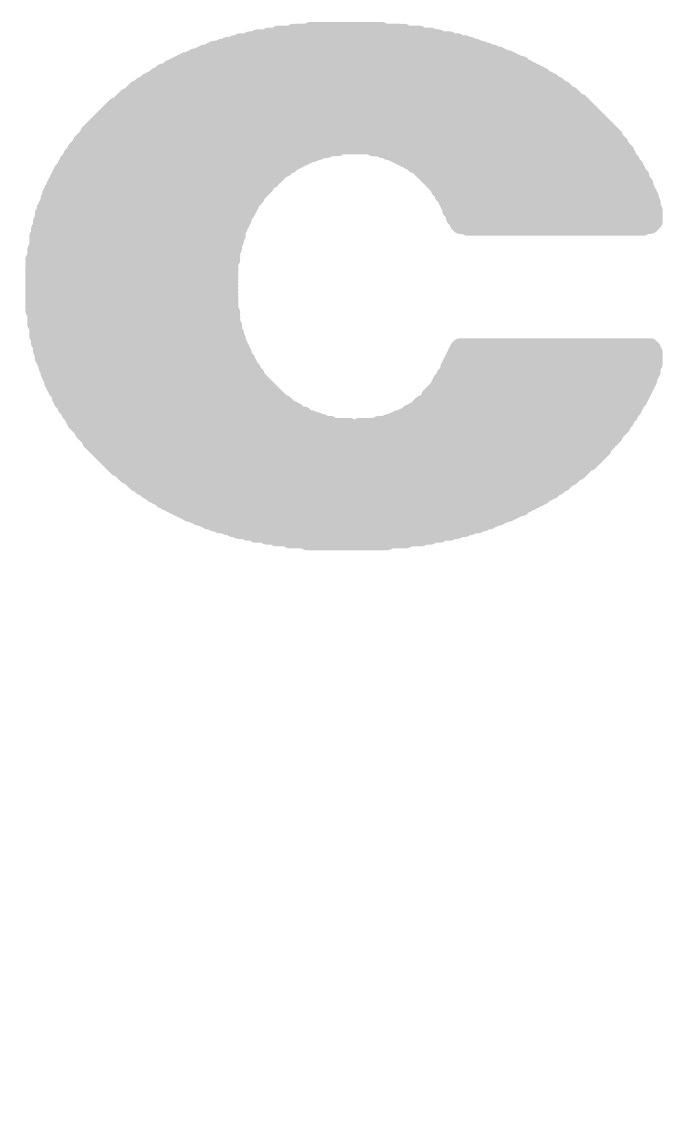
# Model space of a CAD drawing. Extents: x -305 to 3505, y -905 to 3905.
# Drawn here: x 2395 to 2471.5, y 2263.8 to 2394 of the extents above; entities that cross this region are included whole.
import ezdxf

# ---------------------------------------------------------------- set-up
doc = ezdxf.new("R2010")
doc.units = 0
doc.layers.add('2D_LINE_26', color=1, linetype='CONTINUOUS')
doc.layers.add('PADS_TOP', color=1, linetype='CONTINUOUS')

# ---------------------------------------------------------------- blocks, each defined once
blk = doc.blocks.new('SMOOTH_2')
at = {"const_width": 1}
blk.add_lwpolyline([(-0.5, 0, 1), (0.5, 0, 1)], format="xyb", close=True, dxfattribs=at)
blk = doc.blocks.new('DRAWING_23')
at = {"layer": '2D_LINE_26', "const_width": 2}
for points in [[(67.28, 60.3), (86.51, 60.3)], [(68.4, 60.53), (84.71, 60.53)], [(70.2, 60.75), (70.31, 60.75)], [(70.65, 60.75), (82.91, 60.75)], [(72.23, 60.98), (72.34, 60.98)], [(72.68, 60.98), (72.79, 60.98)], [(73.13, 60.98), (73.24, 60.98)], [(73.58, 60.98), (80.21, 60.98)], [(80.55, 60.98), (80.66, 60.98)], [(83.25, 60.75), (83.36, 60.75)], [(85.05, 60.53), (85.16, 60.53)], [(61.65, 58.95), (91.91, 58.95)], [(62.33, 59.18), (91.24, 59.18)], [(63.23, 59.4), (90.56, 59.4)], [(63.9, 59.63), (89.66, 59.63)], [(65.03, 59.85), (88.76, 59.85)], [(65.93, 60.08), (87.41, 60.08)], [(58.05, 57.6), (95.74, 57.6)], [(58.5, 57.83), (95.06, 57.83)], [(59.18, 58.05), (94.61, 58.05)], [(59.63, 58.28), (93.94, 58.28)], [(60.3, 58.5), (93.26, 58.5)], [(60.75, 58.73), (92.59, 58.73)], [(55.58, 56.48), (97.99, 56.48)], [(56.03, 56.7), (97.54, 56.7)], [(56.48, 56.93), (97.31, 56.93)], [(56.93, 57.15), (96.64, 57.15)], [(57.38, 57.38), (96.19, 57.38)], [(53.33, 55.13), (100.46, 55.13)], [(53.78, 55.35), (100.01, 55.35)], [(54, 55.58), (99.79, 55.58)], [(54.45, 55.8), (99.34, 55.8)], [(54.68, 56.03), (98.89, 56.03)], [(55.35, 56.25), (98.44, 56.25)], [(51.3, 53.78), (102.49, 53.78)], [(51.53, 54), (102.26, 54)], [(51.98, 54.23), (101.81, 54.23)], [(52.2, 54.45), (101.59, 54.45)], [(52.65, 54.68), (101.14, 54.68)], [(52.88, 54.9), (100.91, 54.9)], [(49.73, 52.43), (104.29, 52.43)], [(49.95, 52.65), (103.84, 52.65)], [(50.18, 52.88), (103.61, 52.88)], [(50.4, 53.1), (103.39, 53.1)], [(50.85, 53.33), (103.16, 53.33)], [(51.08, 53.55), (102.71, 53.55)], [(48.15, 51.08), (105.64, 51.08)], [(48.38, 51.3), (105.41, 51.3)], [(48.6, 51.53), (105.19, 51.53)], [(48.83, 51.75), (104.96, 51.75)], [(49.05, 51.98), (104.74, 51.98)], [(49.5, 52.2), (104.51, 52.2)], [(47.03, 49.95), (106.76, 49.95)], [(47.25, 50.18), (106.54, 50.18)], [(47.48, 50.4), (106.31, 50.4)], [(47.7, 50.63), (106.09, 50.63)], [(47.93, 50.85), (105.86, 50.85)], [(45.9, 48.83), (107.89, 48.83)], [(45.9, 48.6), (108.11, 48.6)], [(46.13, 49.05), (107.66, 49.05)], [(46.35, 49.28), (107.44, 49.28)], [(46.58, 49.5), (107.21, 49.5)], [(46.8, 49.73), (106.99, 49.73)], [(44.78, 47.25), (109.01, 47.25)], [(45, 47.7), (108.79, 47.7)], [(45, 47.48), (109.01, 47.48)], [(45.23, 47.93), (108.56, 47.93)], [(45.45, 48.15), (108.34, 48.15)], [(45.68, 48.38), (108.34, 48.38)], [(43.88, 46.13), (71.89, 46.13)], [(43.88, 45.9), (71.44, 45.9)], [(44.1, 46.35), (72.56, 46.35)], [(44.33, 46.8), (74.14, 46.8)], [(44.33, 46.58), (73.24, 46.58)], [(44.55, 47.03), (75.04, 47.03)], [(75.38, 47.03), (75.49, 47.03)], [(79.65, 47.03), (109.24, 47.03)], [(80.78, 46.8), (109.46, 46.8)], [(81.45, 46.58), (109.69, 46.58)], [(82.13, 46.35), (109.69, 46.35)], [(82.58, 46.13), (109.91, 46.13)], [(83.03, 45.9), (109.91, 45.9)], [(43.2, 45), (69.86, 45)], [(43.2, 44.78), (69.41, 44.78)], [(43.43, 45.45), (70.54, 45.45)], [(43.43, 45.23), (70.09, 45.23)], [(43.65, 45.68), (70.99, 45.68)], [(83.48, 45.68), (110.14, 45.68)], [(83.93, 45.45), (110.36, 45.45)], [(84.38, 45.23), (110.36, 45.23)], [(84.6, 45), (110.59, 45)], [(85.05, 44.78), (110.81, 44.78)], [(42.3, 43.43), (67.61, 43.43)], [(42.53, 43.88), (68.29, 43.88)], [(42.53, 43.65), (68.06, 43.65)], [(42.75, 44.33), (68.74, 44.33)], [(42.75, 44.1), (68.51, 44.1)], [(42.98, 44.55), (69.19, 44.55)], [(85.28, 44.55), (110.81, 44.55)], [(85.5, 44.33), (111.04, 44.33)], [(85.73, 44.1), (111.04, 44.1)], [(86.18, 43.88), (111.26, 43.88)], [(86.18, 43.65), (111.49, 43.65)], [(86.63, 43.43), (111.49, 43.43)], [(41.63, 42.08), (66.49, 42.08)], [(41.85, 42.53), (66.94, 42.53)], [(41.85, 42.3), (66.71, 42.3)], [(42.08, 42.98), (67.16, 42.98)], [(42.08, 42.75), (66.94, 42.75)], [(42.3, 43.2), (67.61, 43.2)], [(86.63, 43.2), (111.49, 43.2)], [(86.85, 42.98), (111.71, 42.98)], [(87.08, 42.75), (111.94, 42.75)], [(87.3, 42.53), (111.94, 42.53)], [(87.53, 42.3), (111.94, 42.3)], [(87.53, 42.08), (112.16, 42.08)], [(41.18, 40.95), (65.59, 40.95)], [(41.18, 40.73), (65.36, 40.73)], [(41.4, 41.63), (66.04, 41.63)], [(41.4, 41.4), (65.81, 41.4)], [(41.4, 41.18), (65.81, 41.18)], [(41.63, 41.85), (66.26, 41.85)], [(87.75, 41.85), (112.16, 41.85)], [(87.98, 41.63), (112.39, 41.63)], [(87.98, 41.4), (112.39, 41.4)], [(88.2, 41.18), (112.61, 41.18)], [(88.43, 40.95), (112.61, 40.95)], [(88.43, 40.73), (112.61, 40.73)], [(40.73, 39.83), (64.91, 39.83)], [(40.73, 39.6), (64.69, 39.6)], [(40.73, 39.38), (64.69, 39.38)], [(40.95, 40.28), (65.14, 40.28)], [(40.95, 40.05), (64.91, 40.05)], [(41.18, 40.5), (65.14, 40.5)], [(88.65, 40.5), (112.84, 40.5)], [(88.65, 40.28), (112.84, 40.28)], [(88.88, 40.05), (112.84, 40.05)], [(88.88, 39.83), (112.84, 39.83)], [(88.88, 39.6), (113.06, 39.6)], [(89.1, 39.38), (113.06, 39.38)], [(40.28, 38.25), (64.01, 38.25)], [(40.5, 39.15), (64.46, 39.15)], [(40.5, 38.93), (64.24, 38.93)], [(40.5, 38.7), (64.24, 38.7)], [(40.5, 38.48), (64.24, 38.48)], [(89.33, 39.15), (113.06, 39.15)], [(89.33, 38.93), (113.06, 38.93)], [(89.33, 38.7), (113.06, 38.7)], [(89.55, 38.48), (113.06, 38.48)], [(89.78, 38.25), (113.06, 38.25)], [(40.05, 37.35), (63.56, 37.35)], [(40.05, 37.13), (63.56, 37.13)], [(40.05, 36.9), (63.56, 36.9)], [(40.28, 38.03), (64.01, 38.03)], [(40.28, 37.8), (63.79, 37.8)], [(40.28, 37.58), (63.79, 37.58)], [(89.78, 38.03), (112.84, 38.03)], [(90, 37.8), (112.61, 37.8)], [(90.9, 37.58), (91.01, 37.58)], [(91.35, 37.58), (91.46, 37.58)], [(91.8, 37.58), (91.91, 37.58)], [(92.25, 37.58), (92.36, 37.58)], [(92.7, 37.58), (92.81, 37.58)], [(93.15, 37.58), (93.26, 37.58)], [(93.6, 37.58), (93.71, 37.58)], [(94.05, 37.58), (94.16, 37.58)], [(94.5, 37.58), (94.61, 37.58)], [(94.95, 37.58), (95.06, 37.58)], [(95.4, 37.58), (95.51, 37.58)], [(95.85, 37.58), (95.96, 37.58)], [(96.3, 37.58), (96.41, 37.58)], [(96.75, 37.58), (96.86, 37.58)], [(97.2, 37.58), (97.31, 37.58)], [(97.65, 37.58), (97.76, 37.58)], [(98.1, 37.58), (98.21, 37.58)], [(98.55, 37.58), (98.66, 37.58)], [(99, 37.58), (99.11, 37.58)], [(99.45, 37.58), (99.56, 37.58)], [(99.9, 37.58), (100.01, 37.58)], [(100.35, 37.58), (100.46, 37.58)], [(100.8, 37.58), (100.91, 37.58)], [(101.25, 37.58), (101.36, 37.58)], [(101.7, 37.58), (101.81, 37.58)], [(102.15, 37.58), (102.26, 37.58)], [(102.6, 37.58), (102.71, 37.58)], [(103.05, 37.58), (103.16, 37.58)], [(103.5, 37.58), (103.61, 37.58)], [(103.95, 37.58), (104.06, 37.58)], [(104.4, 37.58), (104.51, 37.58)], [(104.85, 37.58), (104.96, 37.58)], [(105.3, 37.58), (105.41, 37.58)], [(105.75, 37.58), (105.86, 37.58)], [(106.2, 37.58), (106.31, 37.58)], [(106.65, 37.58), (106.76, 37.58)], [(107.1, 37.58), (107.21, 37.58)], [(107.55, 37.58), (107.66, 37.58)], [(108, 37.58), (108.11, 37.58)], [(108.45, 37.58), (108.56, 37.58)], [(108.9, 37.58), (109.01, 37.58)], [(109.35, 37.58), (109.46, 37.58)], [(109.8, 37.58), (109.91, 37.58)], [(110.25, 37.58), (110.36, 37.58)], [(110.7, 37.58), (110.81, 37.58)], [(111.15, 37.58), (111.26, 37.58)], [(111.6, 37.58), (111.71, 37.58)], [(39.83, 36.45), (63.34, 36.45)], [(39.83, 36.23), (63.34, 36.23)], [(39.83, 36), (63.34, 36)], [(39.83, 35.78), (63.11, 35.78)], [(39.83, 35.55), (63.11, 35.55)], [(40.05, 36.68), (63.56, 36.68)], [(39.6, 34.88), (62.89, 34.88)], [(39.6, 34.65), (62.89, 34.65)], [(39.6, 34.43), (62.89, 34.43)], [(39.6, 34.2), (62.89, 34.2)], [(39.83, 35.33), (63.11, 35.33)], [(39.83, 35.1), (63.11, 35.1)], [(39.38, 33.75), (62.89, 33.75)], [(39.38, 33.3), (62.66, 33.3)], [(39.38, 32.85), (62.66, 32.85)], [(39.6, 33.98), (62.66, 33.98)], [(39.6, 33.53), (62.66, 33.53)], [(39.6, 33.08), (62.66, 33.08)], [(39.38, 32.63), (62.66, 32.63)], [(39.38, 32.4), (62.66, 32.4)], [(39.38, 32.18), (62.66, 32.18)], [(39.38, 31.95), (62.66, 31.95)], [(39.38, 31.73), (62.44, 31.73)], [(39.38, 31.5), (62.66, 31.5)], [(39.38, 31.28), (62.44, 31.28)], [(39.38, 31.05), (62.66, 31.05)], [(39.38, 30.83), (62.44, 30.83)], [(39.38, 30.6), (62.66, 30.6)], [(39.38, 30.38), (62.44, 30.38)], [(39.38, 30.15), (62.66, 30.15)], [(39.38, 29.93), (62.44, 29.93)], [(39.38, 29.7), (62.66, 29.7)], [(39.38, 29.48), (62.44, 29.48)], [(39.38, 29.25), (62.66, 29.25)], [(39.38, 29.03), (62.66, 29.03)], [(39.38, 28.8), (62.66, 28.8)], [(39.38, 28.58), (62.66, 28.58)], [(39.38, 28.35), (62.66, 28.35)], [(39.38, 28.13), (62.66, 28.13)], [(39.38, 27.68), (62.66, 27.68)], [(39.6, 27.9), (62.66, 27.9)], [(39.6, 27.45), (62.89, 27.45)], [(39.6, 27.23), (62.66, 27.23)], [(39.6, 27), (62.89, 27)], [(39.6, 26.78), (62.89, 26.78)], [(39.6, 26.55), (62.89, 26.55)], [(39.6, 26.1), (62.89, 26.1)], [(39.83, 26.33), (62.89, 26.33)], [(39.83, 25.88), (63.11, 25.88)], [(39.83, 25.65), (63.11, 25.65)], [(39.83, 25.43), (63.11, 25.43)], [(39.83, 25.2), (63.11, 25.2)], [(39.83, 24.98), (63.34, 24.98)], [(39.83, 24.75), (63.34, 24.75)], [(40.05, 24.53), (63.34, 24.53)], [(40.05, 24.3), (63.56, 24.3)], [(40.05, 24.08), (63.56, 24.08)], [(40.05, 23.85), (63.56, 23.85)], [(40.28, 23.63), (63.79, 23.63)], [(40.28, 23.4), (63.79, 23.4)], [(40.28, 23.18), (64.01, 23.18)], [(40.28, 22.95), (64.01, 22.95)], [(40.5, 22.73), (64.24, 22.73)], [(40.5, 22.5), (64.24, 22.5)], [(89.55, 22.73), (113.06, 22.73)], [(89.55, 22.5), (113.06, 22.5)], [(89.78, 23.18), (112.84, 23.18)], [(89.78, 22.95), (112.84, 22.95)], [(90, 23.4), (112.61, 23.4)], [(40.5, 22.28), (64.24, 22.28)], [(40.5, 22.05), (64.46, 22.05)], [(40.73, 21.83), (64.69, 21.83)], [(40.73, 21.6), (64.69, 21.6)], [(40.95, 21.38), (64.91, 21.38)], [(40.95, 21.15), (64.91, 21.15)], [(88.88, 21.38), (113.06, 21.38)], [(88.88, 21.15), (112.84, 21.15)], [(89.1, 21.83), (113.06, 21.83)], [(89.1, 21.6), (113.06, 21.6)], [(89.33, 22.28), (113.06, 22.28)], [(89.33, 22.05), (113.06, 22.05)], [(40.95, 20.93), (65.14, 20.93)], [(41.18, 20.7), (65.36, 20.7)], [(41.18, 20.48), (65.36, 20.48)], [(41.18, 20.25), (65.59, 20.25)], [(41.4, 20.03), (65.81, 20.03)], [(88.2, 20.03), (112.61, 20.03)], [(88.43, 20.25), (112.61, 20.25)], [(88.65, 20.93), (112.84, 20.93)], [(88.65, 20.7), (112.84, 20.7)], [(88.65, 20.48), (112.84, 20.48)], [(41.4, 19.8), (65.81, 19.8)], [(41.63, 19.58), (66.04, 19.58)], [(41.63, 19.35), (66.26, 19.35)], [(41.63, 19.13), (66.49, 19.13)], [(41.85, 18.9), (66.71, 18.9)], [(41.85, 18.68), (66.94, 18.68)], [(87.53, 18.9), (112.16, 18.9)], [(87.53, 18.68), (111.94, 18.68)], [(87.75, 19.35), (112.39, 19.35)], [(87.75, 19.13), (112.16, 19.13)], [(87.98, 19.58), (112.39, 19.58)], [(88.2, 19.8), (112.39, 19.8)], [(42.08, 18.45), (67.16, 18.45)], [(42.08, 18.23), (67.39, 18.23)], [(42.3, 18), (67.61, 18)], [(42.53, 17.78), (67.84, 17.78)], [(42.53, 17.55), (68.06, 17.55)], [(42.53, 17.33), (68.29, 17.33)], [(86.4, 17.55), (111.49, 17.55)], [(86.4, 17.33), (111.26, 17.33)], [(86.63, 17.78), (111.49, 17.78)], [(86.85, 18), (111.71, 18)], [(87.08, 18.23), (111.71, 18.23)], [(87.3, 18.45), (111.94, 18.45)], [(42.75, 17.1), (68.51, 17.1)], [(42.75, 16.88), (68.74, 16.88)], [(42.98, 16.65), (69.19, 16.65)], [(43.2, 16.43), (69.41, 16.43)], [(43.2, 16.2), (69.64, 16.2)], [(43.43, 15.98), (70.09, 15.98)], [(84.83, 15.98), (110.59, 15.98)], [(85.05, 16.2), (110.59, 16.2)], [(85.28, 16.43), (110.81, 16.43)], [(85.5, 16.65), (110.81, 16.65)], [(85.95, 16.88), (111.04, 16.88)], [(86.18, 17.1), (111.26, 17.1)], [(43.65, 15.75), (70.54, 15.75)], [(43.65, 15.53), (70.76, 15.53)], [(43.88, 15.3), (71.44, 15.3)], [(44.1, 15.08), (71.66, 15.08)], [(44.1, 14.85), (72.34, 14.85)], [(44.33, 14.63), (73.01, 14.63)], [(82.13, 14.63), (109.69, 14.63)], [(82.58, 14.85), (109.69, 14.85)], [(83.25, 15.08), (109.91, 15.08)], [(83.7, 15.3), (110.14, 15.3)], [(83.93, 15.53), (110.14, 15.53)], [(84.38, 15.75), (110.36, 15.75)], [(44.33, 14.4), (73.69, 14.4)], [(44.55, 14.18), (74.59, 14.18)], [(44.78, 13.95), (75.94, 13.95)], [(45, 13.73), (109.01, 13.73)], [(45.23, 13.5), (108.79, 13.5)], [(76.28, 13.95), (76.39, 13.95)], [(76.73, 13.95), (76.84, 13.95)], [(78.08, 13.95), (78.19, 13.95)], [(78.53, 13.95), (78.64, 13.95)], [(78.98, 13.95), (109.24, 13.95)], [(80.33, 14.18), (109.24, 14.18)], [(81.45, 14.4), (109.46, 14.4)], [(45.23, 13.28), (108.56, 13.28)], [(45.45, 13.05), (108.34, 13.05)], [(45.68, 12.83), (108.34, 12.83)], [(45.9, 12.6), (108.11, 12.6)], [(46.13, 12.38), (107.89, 12.38)], [(46.13, 12.15), (107.66, 12.15)], [(46.35, 11.93), (107.44, 11.93)], [(46.58, 11.7), (107.21, 11.7)], [(46.8, 11.48), (106.99, 11.48)], [(47.03, 11.25), (106.99, 11.25)], [(47.25, 11.03), (106.76, 11.03)], [(47.48, 10.8), (106.54, 10.8)], [(47.7, 10.58), (106.09, 10.58)], [(47.93, 10.35), (106.09, 10.35)], [(48.15, 10.13), (105.86, 10.13)], [(48.38, 9.9), (105.41, 9.9)], [(48.6, 9.68), (105.41, 9.68)], [(48.83, 9.45), (104.96, 9.45)], [(49.05, 9.23), (104.74, 9.23)], [(49.28, 9), (104.51, 9)], [(49.73, 8.78), (104.29, 8.78)], [(49.95, 8.55), (104.06, 8.55)], [(50.18, 8.33), (103.61, 8.33)], [(50.4, 8.1), (103.39, 8.1)], [(50.85, 7.88), (103.16, 7.88)], [(51.08, 7.65), (102.71, 7.65)], [(51.3, 7.43), (102.49, 7.43)], [(51.53, 7.2), (102.26, 7.2)], [(51.98, 6.98), (101.81, 6.98)], [(52.2, 6.75), (101.59, 6.75)], [(52.65, 6.53), (101.14, 6.53)], [(52.88, 6.3), (100.91, 6.3)], [(53.33, 6.08), (100.46, 6.08)], [(53.55, 5.85), (100.01, 5.85)], [(54, 5.63), (99.79, 5.63)], [(54.45, 5.4), (99.34, 5.4)], [(54.68, 5.18), (98.89, 5.18)], [(55.13, 4.95), (98.44, 4.95)], [(55.58, 4.73), (97.99, 4.73)], [(56.03, 4.5), (97.54, 4.5)], [(56.48, 4.28), (97.31, 4.28)], [(56.93, 4.05), (96.64, 4.05)], [(57.38, 3.83), (96.19, 3.83)], [(57.83, 3.6), (95.74, 3.6)], [(58.5, 3.38), (95.06, 3.38)], [(58.95, 3.15), (94.61, 3.15)], [(59.63, 2.93), (93.94, 2.93)], [(60.08, 2.7), (93.49, 2.7)], [(60.75, 2.48), (92.81, 2.48)], [(61.43, 2.25), (92.14, 2.25)], [(62.33, 2.03), (91.24, 2.03)], [(63, 1.8), (90.56, 1.8)], [(63.68, 1.58), (89.66, 1.58)], [(64.8, 1.35), (88.76, 1.35)], [(65.7, 1.13), (87.64, 1.13)], [(67.05, 0.9), (86.51, 0.9)], [(68.18, 0.68), (84.94, 0.68)], [(69.75, 0.45), (69.86, 0.45)], [(70.2, 0.45), (83.59, 0.45)], [(85.28, 0.68), (85.39, 0.68)], [(71.78, 0.23), (71.89, 0.23)], [(72.23, 0.23), (80.89, 0.23)], [(81.23, 0.23), (81.34, 0.23)]]:
    blk.add_lwpolyline(points, dxfattribs=at)
at = {"layer": '2D_LINE_26'}
for p in [(67.28, 60.3), (68.4, 60.53), (70.2, 60.75), (70.31, 60.75), (70.65, 60.75), (72.23, 60.98), (72.34, 60.98), (72.68, 60.98), (72.79, 60.98), (73.13, 60.98), (73.24, 60.98), (73.58, 60.98), (80.21, 60.98), (80.55, 60.98), (80.66, 60.98), (82.91, 60.75), (83.25, 60.75), (83.36, 60.75), (84.71, 60.53), (85.05, 60.53), (85.16, 60.53), (86.51, 60.3), (61.65, 58.95), (62.33, 59.18), (63.23, 59.4), (63.9, 59.63), (65.03, 59.85), (65.93, 60.08), (87.41, 60.08), (88.76, 59.85), (89.66, 59.63), (90.56, 59.4), (91.24, 59.18), (91.91, 58.95), (58.05, 57.6), (58.5, 57.83), (59.18, 58.05), (59.63, 58.28), (60.3, 58.5), (60.75, 58.73), (92.59, 58.73), (93.26, 58.5), (93.94, 58.28), (94.61, 58.05), (95.06, 57.83), (95.74, 57.6), (55.58, 56.48), (56.03, 56.7), (56.48, 56.93), (56.93, 57.15), (57.38, 57.38), (96.19, 57.38), (96.64, 57.15), (97.31, 56.93), (97.54, 56.7), (97.99, 56.48), (53.33, 55.13), (53.78, 55.35), (54, 55.58), (54.45, 55.8), (54.68, 56.03), (55.35, 56.25), (98.44, 56.25), (98.89, 56.03), (99.34, 55.8), (99.79, 55.58), (100.01, 55.35), (100.46, 55.13), (51.3, 53.78), (51.53, 54), (51.98, 54.23), (52.2, 54.45), (52.65, 54.68), (52.88, 54.9), (100.91, 54.9), (101.14, 54.68), (101.59, 54.45), (101.81, 54.23), (102.26, 54), (102.49, 53.78), (49.73, 52.43), (49.95, 52.65), (50.18, 52.88), (50.4, 53.1), (50.85, 53.33), (51.08, 53.55), (102.71, 53.55), (103.16, 53.33), (103.39, 53.1), (103.61, 52.88), (103.84, 52.65), (104.29, 52.43), (48.15, 51.08), (48.38, 51.3), (48.6, 51.53), (48.83, 51.75), (49.05, 51.98), (49.5, 52.2), (104.51, 52.2), (104.74, 51.98), (104.96, 51.75), (105.19, 51.53), (105.41, 51.3), (105.64, 51.08), (47.03, 49.95), (47.25, 50.18), (47.48, 50.4), (47.7, 50.63), (47.93, 50.85), (105.86, 50.85), (106.09, 50.63), (106.31, 50.4), (106.54, 50.18), (106.76, 49.95), (45.9, 48.83), (45.9, 48.6), (46.13, 49.05), (46.35, 49.28), (46.58, 49.5), (46.8, 49.73), (106.99, 49.73), (107.21, 49.5), (107.44, 49.28), (107.66, 49.05), (107.89, 48.83), (108.11, 48.6), (44.78, 47.25), (45, 47.7), (45, 47.48), (45.23, 47.93), (45.45, 48.15), (45.68, 48.38), (108.34, 48.38), (108.34, 48.15), (108.56, 47.93), (108.79, 47.7), (109.01, 47.48), (109.01, 47.25), (43.88, 46.13), (43.88, 45.9), (44.1, 46.35), (44.33, 46.8), (44.33, 46.58), (44.55, 47.03), (71.44, 45.9), (71.89, 46.13), (72.56, 46.35), (73.24, 46.58), (74.14, 46.8), (75.04, 47.03), (75.38, 47.03), (75.49, 47.03), (79.65, 47.03), (80.78, 46.8), (81.45, 46.58), (82.13, 46.35), (82.58, 46.13), (83.03, 45.9), (109.24, 47.03), (109.46, 46.8), (109.69, 46.58), (109.69, 46.35), (109.91, 46.13), (109.91, 45.9), (43.2, 45), (43.2, 44.78), (43.43, 45.45), (43.43, 45.23), (43.65, 45.68), (69.41, 44.78), (69.86, 45), (70.09, 45.23), (70.54, 45.45), (70.99, 45.68), (83.48, 45.68), (83.93, 45.45), (84.38, 45.23), (84.6, 45), (85.05, 44.78), (110.14, 45.68), (110.36, 45.45), (110.36, 45.23), (110.59, 45), (110.81, 44.78), (42.3, 43.43), (42.53, 43.88), (42.53, 43.65), (42.75, 44.33), (42.75, 44.1), (42.98, 44.55), (67.61, 43.43), (68.06, 43.65), (68.29, 43.88), (68.51, 44.1), (68.74, 44.33), (69.19, 44.55), (85.28, 44.55), (85.5, 44.33), (85.73, 44.1), (86.18, 43.88), (86.18, 43.65), (86.63, 43.43), (110.81, 44.55), (111.04, 44.33), (111.04, 44.1), (111.26, 43.88), (111.49, 43.65), (111.49, 43.43), (41.63, 42.08), (41.85, 42.53), (41.85, 42.3), (42.08, 42.98), (42.08, 42.75), (42.3, 43.2), (66.49, 42.08), (66.71, 42.3), (66.94, 42.75), (66.94, 42.53), (67.16, 42.98), (67.61, 43.2), (86.63, 43.2), (86.85, 42.98), (87.08, 42.75), (87.3, 42.53), (87.53, 42.3), (87.53, 42.08), (111.49, 43.2), (111.71, 42.98), (111.94, 42.75), (111.94, 42.53), (111.94, 42.3), (112.16, 42.08), (41.18, 40.95), (41.18, 40.73), (41.4, 41.63), (41.4, 41.4), (41.4, 41.18), (41.63, 41.85), (65.36, 40.73), (65.59, 40.95), (65.81, 41.4), (65.81, 41.18), (66.04, 41.63), (66.26, 41.85), (87.75, 41.85), (87.98, 41.63), (87.98, 41.4), (88.2, 41.18), (88.43, 40.95), (88.43, 40.73), (112.16, 41.85), (112.39, 41.63), (112.39, 41.4), (112.61, 41.18), (112.61, 40.95), (112.61, 40.73), (40.73, 39.83), (40.73, 39.6), (40.73, 39.38), (40.95, 40.28), (40.95, 40.05), (41.18, 40.5), (64.69, 39.6), (64.69, 39.38), (64.91, 40.05), (64.91, 39.83), (65.14, 40.5), (65.14, 40.28), (88.65, 40.5), (88.65, 40.28), (88.88, 40.05), (88.88, 39.83), (88.88, 39.6), (89.1, 39.38), (112.84, 40.5), (112.84, 40.28), (112.84, 40.05), (112.84, 39.83), (113.06, 39.6), (113.06, 39.38), (40.28, 38.25), (40.5, 39.15), (40.5, 38.93), (40.5, 38.7), (40.5, 38.48), (64.01, 38.25), (64.24, 38.93), (64.24, 38.7), (64.24, 38.48), (64.46, 39.15), (89.33, 39.15), (89.33, 38.93), (89.33, 38.7), (89.55, 38.48), (89.78, 38.25), (113.06, 39.15), (113.06, 38.93), (113.06, 38.7), (113.06, 38.48), (113.06, 38.25), (40.05, 37.35), (40.05, 37.13), (40.05, 36.9), (40.28, 38.03), (40.28, 37.8), (40.28, 37.58), (63.56, 37.35), (63.56, 37.13), (63.56, 36.9), (63.79, 37.8), (63.79, 37.58), (64.01, 38.03), (89.78, 38.03), (90, 37.8), (90.9, 37.58), (91.01, 37.58), (91.35, 37.58), (91.46, 37.58), (91.8, 37.58), (91.91, 37.58), (92.25, 37.58), (92.36, 37.58), (92.7, 37.58), (92.81, 37.58), (93.15, 37.58), (93.26, 37.58), (93.6, 37.58), (93.71, 37.58), (94.05, 37.58), (94.16, 37.58), (94.5, 37.58), (94.61, 37.58), (94.95, 37.58), (95.06, 37.58), (95.4, 37.58), (95.51, 37.58), (95.85, 37.58), (95.96, 37.58), (96.3, 37.58), (96.41, 37.58), (96.75, 37.58), (96.86, 37.58), (97.2, 37.58), (97.31, 37.58), (97.65, 37.58), (97.76, 37.58), (98.1, 37.58), (98.21, 37.58), (98.55, 37.58), (98.66, 37.58), (99, 37.58), (99.11, 37.58), (99.45, 37.58), (99.56, 37.58), (99.9, 37.58), (100.01, 37.58), (100.35, 37.58), (100.46, 37.58), (100.8, 37.58), (100.91, 37.58), (101.25, 37.58), (101.36, 37.58), (101.7, 37.58), (101.81, 37.58), (102.15, 37.58), (102.26, 37.58), (102.6, 37.58), (102.71, 37.58), (103.05, 37.58), (103.16, 37.58), (103.5, 37.58), (103.61, 37.58), (103.95, 37.58), (104.06, 37.58), (104.4, 37.58), (104.51, 37.58), (104.85, 37.58), (104.96, 37.58), (105.3, 37.58), (105.41, 37.58), (105.75, 37.58), (105.86, 37.58), (106.2, 37.58), (106.31, 37.58), (106.65, 37.58), (106.76, 37.58), (107.1, 37.58), (107.21, 37.58), (107.55, 37.58), (107.66, 37.58), (108, 37.58), (108.11, 37.58), (108.45, 37.58), (108.56, 37.58), (108.9, 37.58), (109.01, 37.58), (109.35, 37.58), (109.46, 37.58), (109.8, 37.58), (109.91, 37.58), (110.25, 37.58), (110.36, 37.58), (110.7, 37.58), (110.81, 37.58), (111.15, 37.58), (111.26, 37.58), (111.6, 37.58), (111.71, 37.58), (112.61, 37.8), (112.84, 38.03), (39.83, 36.45), (39.83, 36.23), (39.83, 36), (39.83, 35.78), (39.83, 35.55), (40.05, 36.68), (63.11, 35.78), (63.11, 35.55), (63.34, 36.45), (63.34, 36.23), (63.34, 36), (63.56, 36.68), (39.6, 34.88), (39.6, 34.65), (39.6, 34.43), (39.6, 34.2), (39.83, 35.33), (39.83, 35.1), (62.89, 34.88), (62.89, 34.65), (62.89, 34.43), (62.89, 34.2), (63.11, 35.33), (63.11, 35.1), (39.38, 33.75), (39.38, 33.3), (39.38, 32.85), (39.6, 33.98), (39.6, 33.53), (39.6, 33.08), (62.66, 33.98), (62.66, 33.53), (62.66, 33.3), (62.66, 33.08), (62.66, 32.85), (62.89, 33.75), (39.38, 32.63), (39.38, 32.4), (39.38, 32.18), (39.38, 31.95), (39.38, 31.73), (62.44, 31.73), (62.66, 32.63), (62.66, 32.4), (62.66, 32.18), (62.66, 31.95), (39.38, 31.5), (39.38, 31.28), (39.38, 31.05), (39.38, 30.83), (39.38, 30.6), (39.38, 30.38), (62.44, 31.28), (62.44, 30.83), (62.44, 30.38), (62.66, 31.5), (62.66, 31.05), (62.66, 30.6), (39.38, 30.15), (39.38, 29.93), (39.38, 29.7), (39.38, 29.48), (39.38, 29.25), (39.38, 29.03), (62.44, 29.93), (62.44, 29.48), (62.66, 30.15), (62.66, 29.7), (62.66, 29.25), (62.66, 29.03), (39.38, 28.8), (39.38, 28.58), (39.38, 28.35), (39.38, 28.13), (39.38, 27.68), (39.6, 27.9), (62.66, 28.8), (62.66, 28.58), (62.66, 28.35), (62.66, 28.13), (62.66, 27.9), (62.66, 27.68), (39.6, 27.45), (39.6, 27.23), (39.6, 27), (39.6, 26.78), (39.6, 26.55), (62.66, 27.23), (62.89, 27.45), (62.89, 27), (62.89, 26.78), (62.89, 26.55), (39.6, 26.1), (39.83, 26.33), (39.83, 25.88), (39.83, 25.65), (39.83, 25.43), (39.83, 25.2), (62.89, 26.33), (62.89, 26.1), (63.11, 25.88), (63.11, 25.65), (63.11, 25.43), (63.11, 25.2), (39.83, 24.98), (39.83, 24.75), (40.05, 24.53), (40.05, 24.3), (40.05, 24.08), (40.05, 23.85), (63.34, 24.98), (63.34, 24.75), (63.34, 24.53), (63.56, 24.3), (63.56, 24.08), (63.56, 23.85), (40.28, 23.63), (40.28, 23.4), (40.28, 23.18), (40.28, 22.95), (40.5, 22.73), (40.5, 22.5), (63.79, 23.63), (63.79, 23.4), (64.01, 23.18), (64.01, 22.95), (64.24, 22.73), (64.24, 22.5), (89.55, 22.73), (89.55, 22.5), (89.78, 23.18), (89.78, 22.95), (90, 23.4), (112.61, 23.4), (112.84, 23.18), (112.84, 22.95), (113.06, 22.73), (113.06, 22.5), (40.5, 22.28), (40.5, 22.05), (40.73, 21.83), (40.73, 21.6), (40.95, 21.38), (40.95, 21.15), (64.24, 22.28), (64.46, 22.05), (64.69, 21.83), (64.69, 21.6), (64.91, 21.38), (64.91, 21.15), (88.88, 21.38), (88.88, 21.15), (89.1, 21.83), (89.1, 21.6), (89.33, 22.28), (89.33, 22.05), (112.84, 21.15), (113.06, 22.28), (113.06, 22.05), (113.06, 21.83), (113.06, 21.6), (113.06, 21.38), (40.95, 20.93), (41.18, 20.7), (41.18, 20.48), (41.18, 20.25), (41.4, 20.03), (65.14, 20.93), (65.36, 20.7), (65.36, 20.48), (65.59, 20.25), (65.81, 20.03), (88.2, 20.03), (88.43, 20.25), (88.65, 20.93), (88.65, 20.7), (88.65, 20.48), (112.61, 20.25), (112.61, 20.03), (112.84, 20.93), (112.84, 20.7), (112.84, 20.48), (41.4, 19.8), (41.63, 19.58), (41.63, 19.35), (41.63, 19.13), (41.85, 18.9), (41.85, 18.68), (65.81, 19.8), (66.04, 19.58), (66.26, 19.35), (66.49, 19.13), (66.71, 18.9), (66.94, 18.68), (87.53, 18.9), (87.53, 18.68), (87.75, 19.35), (87.75, 19.13), (87.98, 19.58), (88.2, 19.8), (111.94, 18.68), (112.16, 19.13), (112.16, 18.9), (112.39, 19.8), (112.39, 19.58), (112.39, 19.35), (42.08, 18.45), (42.08, 18.23), (42.3, 18), (42.53, 17.78), (42.53, 17.55), (42.53, 17.33), (67.16, 18.45), (67.39, 18.23), (67.61, 18), (67.84, 17.78), (68.06, 17.55), (68.29, 17.33), (86.4, 17.55), (86.4, 17.33), (86.63, 17.78), (86.85, 18), (87.08, 18.23), (87.3, 18.45), (111.26, 17.33), (111.49, 17.78), (111.49, 17.55), (111.71, 18.23), (111.71, 18), (111.94, 18.45), (42.75, 17.1), (42.75, 16.88), (42.98, 16.65), (43.2, 16.43), (43.2, 16.2), (43.43, 15.98), (68.51, 17.1), (68.74, 16.88), (69.19, 16.65), (69.41, 16.43), (69.64, 16.2), (70.09, 15.98), (84.83, 15.98), (85.05, 16.2), (85.28, 16.43), (85.5, 16.65), (85.95, 16.88), (86.18, 17.1), (110.59, 16.2), (110.59, 15.98), (110.81, 16.65), (110.81, 16.43), (111.04, 16.88), (111.26, 17.1), (43.65, 15.75), (43.65, 15.53), (43.88, 15.3), (44.1, 15.08), (44.1, 14.85), (44.33, 14.63), (70.54, 15.75), (70.76, 15.53), (71.44, 15.3), (71.66, 15.08), (72.34, 14.85), (73.01, 14.63), (82.13, 14.63), (82.58, 14.85), (83.25, 15.08), (83.7, 15.3), (83.93, 15.53), (84.38, 15.75), (109.69, 14.85), (109.69, 14.63), (109.91, 15.08), (110.14, 15.53), (110.14, 15.3), (110.36, 15.75), (44.33, 14.4), (44.55, 14.18), (44.78, 13.95), (45, 13.73), (45.23, 13.5), (73.69, 14.4), (74.59, 14.18), (75.94, 13.95), (76.28, 13.95), (76.39, 13.95), (76.73, 13.95), (76.84, 13.95), (78.08, 13.95), (78.19, 13.95), (78.53, 13.95), (78.64, 13.95), (78.98, 13.95), (80.33, 14.18), (81.45, 14.4), (108.79, 13.5), (109.01, 13.73), (109.24, 14.18), (109.24, 13.95), (109.46, 14.4), (45.23, 13.28), (45.45, 13.05), (45.68, 12.83), (45.9, 12.6), (46.13, 12.38), (46.13, 12.15), (107.66, 12.15), (107.89, 12.38), (108.11, 12.6), (108.34, 13.05), (108.34, 12.83), (108.56, 13.28), (46.35, 11.93), (46.58, 11.7), (46.8, 11.48), (47.03, 11.25), (47.25, 11.03), (47.48, 10.8), (106.54, 10.8), (106.76, 11.03), (106.99, 11.48), (106.99, 11.25), (107.21, 11.7), (107.44, 11.93), (47.7, 10.58), (47.93, 10.35), (48.15, 10.13), (48.38, 9.9), (48.6, 9.68), (48.83, 9.45), (104.96, 9.45), (105.41, 9.9), (105.41, 9.68), (105.86, 10.13), (106.09, 10.58), (106.09, 10.35), (49.05, 9.23), (49.28, 9), (49.73, 8.78), (49.95, 8.55), (50.18, 8.33), (103.61, 8.33), (104.06, 8.55), (104.29, 8.78), (104.51, 9), (104.74, 9.23), (50.4, 8.1), (50.85, 7.88), (51.08, 7.65), (51.3, 7.43), (51.53, 7.2), (51.98, 6.98), (101.81, 6.98), (102.26, 7.2), (102.49, 7.43), (102.71, 7.65), (103.16, 7.88), (103.39, 8.1), (52.2, 6.75), (52.65, 6.53), (52.88, 6.3), (53.33, 6.08), (53.55, 5.85), (54, 5.63), (99.79, 5.63), (100.01, 5.85), (100.46, 6.08), (100.91, 6.3), (101.14, 6.53), (101.59, 6.75), (54.45, 5.4), (54.68, 5.18), (55.13, 4.95), (55.58, 4.73), (56.03, 4.5), (56.48, 4.28), (97.31, 4.28), (97.54, 4.5), (97.99, 4.73), (98.44, 4.95), (98.89, 5.18), (99.34, 5.4), (56.93, 4.05), (57.38, 3.83), (57.83, 3.6), (58.5, 3.38), (58.95, 3.15), (59.63, 2.93), (93.94, 2.93), (94.61, 3.15), (95.06, 3.38), (95.74, 3.6), (96.19, 3.83), (96.64, 4.05), (60.08, 2.7), (60.75, 2.48), (61.43, 2.25), (62.33, 2.03), (63, 1.8), (90.56, 1.8), (91.24, 2.03), (92.14, 2.25), (92.81, 2.48), (93.49, 2.7), (63.68, 1.58), (64.8, 1.35), (65.7, 1.13), (67.05, 0.9), (68.18, 0.68), (69.75, 0.45), (69.86, 0.45), (70.2, 0.45), (83.59, 0.45), (84.94, 0.68), (85.28, 0.68), (85.39, 0.68), (86.51, 0.9), (87.64, 1.13), (88.76, 1.35), (89.66, 1.58), (71.78, 0.23), (71.89, 0.23), (72.23, 0.23), (80.89, 0.23), (81.23, 0.23), (81.34, 0.23)]:
    blk.add_blockref('SMOOTH_2', p, dxfattribs=at)
blk = doc.blocks.new('PAD_14')
at = {"const_width": 130}
blk.add_lwpolyline([(-65, 0), (65, 0)], dxfattribs=at)
blk = doc.blocks.new('STK_TOP_29')
at = {"layer": 'PADS_TOP'}
blk.add_blockref('PAD_14', (0, 0), dxfattribs=at)
blk = doc.blocks.new('SYM_TOP_14')
blk.add_blockref('STK_TOP_29', (75, 124))
blk = doc.blocks.new('PART_TOP_37')
blk.add_blockref('SYM_TOP_14', (0, 0))

msp = doc.modelspace()

# ---------------------------------------------------------------- block references
msp.add_blockref('DRAWING_23', (2357, 2332))
at = {"rotation": 90}
msp.add_blockref('PART_TOP_37', (2535, 2070), dxfattribs=at)

doc.saveas('drawing.dxf')
